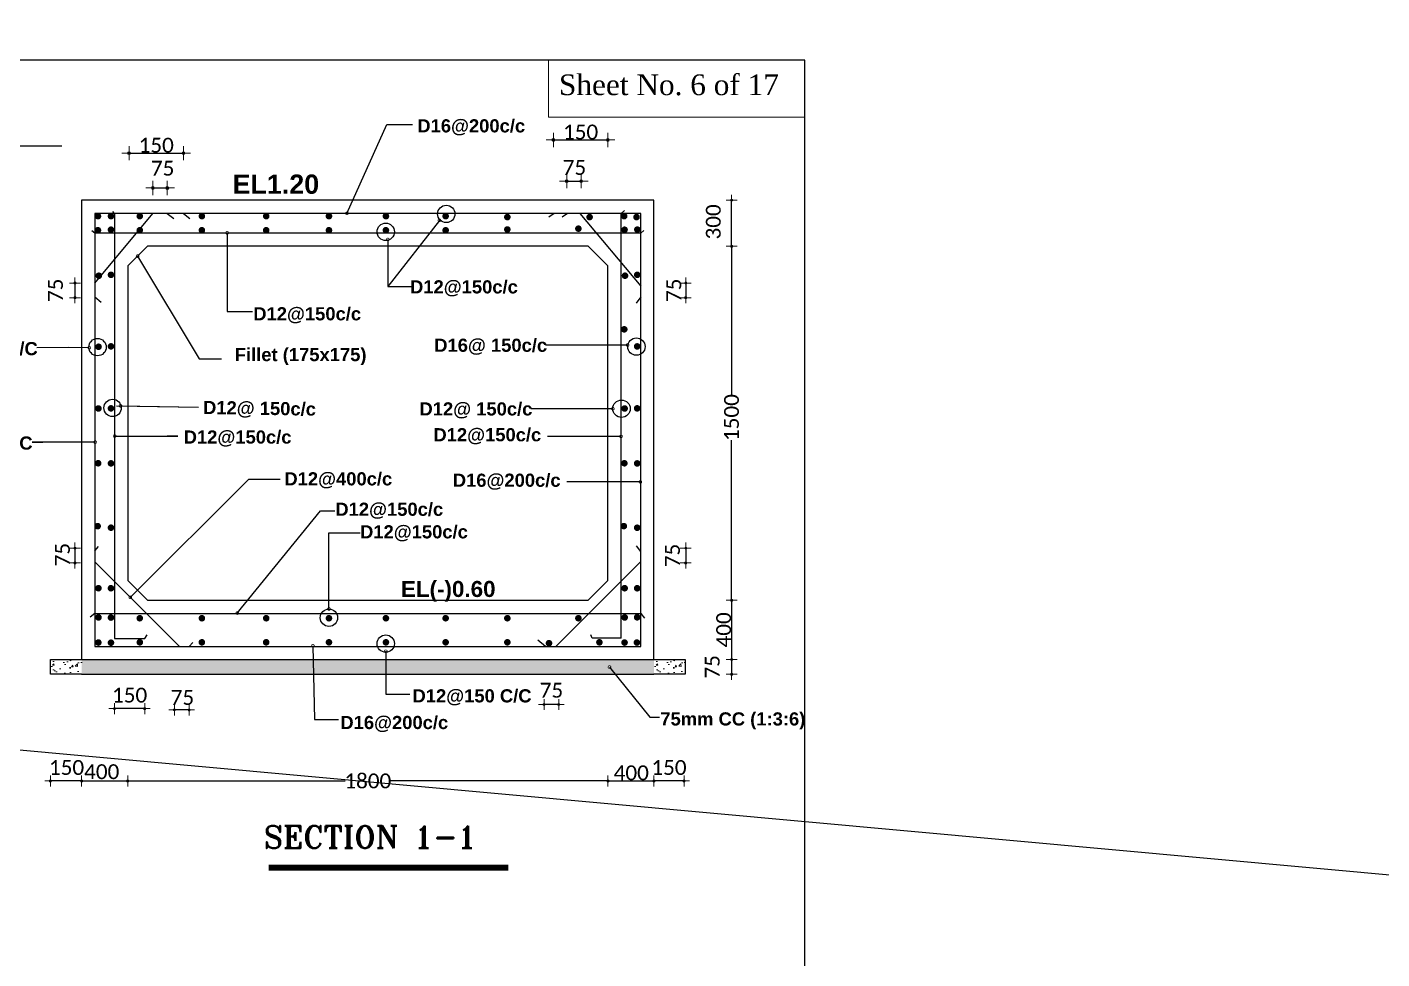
# Model space of a CAD drawing. Extents: x -298162 to 1078160, y -513173 to -216568.
# Drawn here: x 192580 to 222702, y -266026 to -245306 of the extents above; entities that cross this region are included whole.
import ezdxf

# ---------------------------------------------------------------- set-up
doc = ezdxf.new("R2010")
doc.units = 0
doc.header["$MEASUREMENT"] = 0
doc.linetypes.add('ACAD_ISO02W100', pattern=[15, 12, -3])
doc.layers.get('0').update_dxf_attribs({"linetype": 'CONTINUOUS'})
doc.layers.get('DEFPOINTS').update_dxf_attribs({"linetype": 'CONTINUOUS'})
doc.layers.add('Dim', color=7, linetype='CONTINUOUS', lineweight=9)
doc.layers.add('doted', color=172, linetype='ACAD_ISO02W100', lineweight=30)
doc.layers.add('LINE', color=7, linetype='CONTINUOUS')
doc.styles.add('BIG', font='ROMANT.SHX')
doc.styles.add('cb', font='calibri.ttf')
doc.styles.add('Dim-1-8 M (Working)', font='arial.ttf', dxfattribs={"height": 200})
doc.styles.add('RB', font='sanssb__.ttf')
doc.styles.get("Standard").update_dxf_attribs({"font": 'times.ttf', "height": 250})
doc.dimstyles.new('Dim-1-100', dxfattribs={"dimtxt": 200, "dimasz": 325, "dimexe": 125, "dimexo": 125, "dimgap": 100, "dimtad": 1, "dimdec": 0, "dimzin": 3, "dimdsep": 46, "dimtxsty": 'Dim-1-8 M (Working)', "dimblk1": 'DOTSMALL', "dimblk2": 'DOTSMALL', "dimsah": 1, "dimcen": 10, "dimdle": 125.25, "dimclrd": 5, "dimclre": 5, "dimclrt": 5, "dimadec": 0, "dimazin": 0, "dimtfac": 1, "dimtdec": 0, "dimtix": 1, "dimtofl": 0, "dimtmove": 1, "dimatfit": 3, "dimldrblk": 'DOTSMALL', "dimfxl": 1, "dimfrac": 2, "dimtolj": 1, "dimtzin": 0, "dimarcsym": 0})
doc.dimstyles.new('FAHIM', dxfattribs={"dimscale": 0.6, "dimtxt": 150, "dimasz": 0.25, "dimexe": 0.18, "dimexo": 0.0625, "dimgap": 5, "dimtad": 1, "dimdec": 0, "dimrnd": 1, "dimzin": 12, "dimdsep": 46, "dimtxsty": 'cb', "dimblk1": 'FAHIM', "dimblk2": 'FAHIM', "dimsah": 1, "dimcen": -0.09, "dimse1": 1, "dimse2": 1, "dimclrd": 7, "dimclrt": 7, "dimadec": 0, "dimazin": 0, "dimtfac": 0.01, "dimtdec": 0, "dimtmove": 2, "dimatfit": 3, "dimldrblk": 'FAHIM', "dimfxl": 1, "dimtolj": 1, "dimtzin": 12, "dimarcsym": 0})

# ---------------------------------------------------------------- blocks, each defined once
blk = doc.blocks.new('FAHIM')
at = {"layer": 'Dim', "color": 7}
for p, q in [((-738, 0), (762, 0)), ((0, -750), (0, 750))]:
    blk.add_line(p, q, dxfattribs=at)
at = {"layer": 'Dim', "color": 7, "const_width": 150}
blk.add_lwpolyline([(-75, 0, 1), (75, 0, 1)], format="xyb", close=True, dxfattribs=at)
at = {"layer": 'Dim', "color": 7}
for points in [[(-148, -2, 1), (152, -2, 1)], [(-147, -1, 1), (153, -1, 1)]]:
    blk.add_lwpolyline(points, format="xyb", close=True, dxfattribs=at)
blk = doc.blocks.new('*D226')
at = {"layer": 'DEFPOINTS', "color": 0, "linetype": 'ByBlock', "lineweight": -2}
for p in [(194817, -257532), (205493, -257532), (205493, -262070)]:
    blk.add_point(p, dxfattribs=at)
at = {"layer": 'LINE', "color": 7, "linetype": 'ByBlock', "lineweight": -2}
for p, q in [((194817, -262070), (199653, -262070)), ((205493, -262070), (200657, -262070))]:
    blk.add_line(p, q, dxfattribs=at)
at = {"layer": 'LINE', "color": 7, "linetype": 'ByBlock', "lineweight": -2, "xscale": 0.162, "yscale": 0.162, "zscale": 0.162, "rotation": 180}
blk.add_blockref('FAHIM', (194817, -262070), dxfattribs=at)
at = {"layer": 'LINE', "color": 7, "linetype": 'ByBlock', "lineweight": -2, "xscale": 0.162, "yscale": 0.162, "zscale": 0.162}
blk.add_blockref('FAHIM', (205493, -262070), dxfattribs=at)
at = {"layer": 'LINE', "color": 7, "linetype": 'ByBlock', "lineweight": -2, "insert": (200155, -262070), "char_height": 156, "attachment_point": 5, "style": 'cb'}
blk.add_mtext('\\A1;{\\H2.115x;1800}', dxfattribs=at)
blk = doc.blocks.new('*D227')
at = {"layer": 'DEFPOINTS', "color": 0, "linetype": 'ByBlock', "lineweight": -2}
for p in [(194817, -257532), (193793, -259287), (194817, -262070)]:
    blk.add_point(p, dxfattribs=at)
at = {"layer": 'LINE', "color": 7, "linetype": 'ByBlock', "lineweight": -2}
blk.add_line((193793, -262070), (194817, -262070), dxfattribs=at)
at = {"layer": 'LINE', "color": 7, "linetype": 'ByBlock', "lineweight": -2, "xscale": 0.162, "yscale": 0.162, "zscale": 0.162, "rotation": 180}
blk.add_blockref('FAHIM', (193793, -262070), dxfattribs=at)
at = {"layer": 'LINE', "color": 7, "linetype": 'ByBlock', "lineweight": -2, "xscale": 0.162, "yscale": 0.162, "zscale": 0.162}
blk.add_blockref('FAHIM', (194817, -262070), dxfattribs=at)
at = {"layer": 'LINE', "color": 7, "linetype": 'ByBlock', "lineweight": -2, "insert": (194239, -261865), "char_height": 156, "attachment_point": 5, "style": 'cb'}
blk.add_mtext('\\A1;{\\H2.115x;400}', dxfattribs=at)
blk = doc.blocks.new('*D228')
at = {"layer": 'DEFPOINTS', "color": 0, "linetype": 'ByBlock', "lineweight": -2}
for p in [(205493, -257532), (206517, -257532), (206517, -262070)]:
    blk.add_point(p, dxfattribs=at)
at = {"layer": 'LINE', "color": 7, "linetype": 'ByBlock', "lineweight": -2}
blk.add_line((205493, -262070), (206517, -262070), dxfattribs=at)
at = {"layer": 'LINE', "color": 7, "linetype": 'ByBlock', "lineweight": -2, "xscale": 0.162, "yscale": 0.162, "zscale": 0.162, "rotation": 180}
blk.add_blockref('FAHIM', (205493, -262070), dxfattribs=at)
at = {"layer": 'LINE', "color": 7, "linetype": 'ByBlock', "lineweight": -2, "xscale": 0.162, "yscale": 0.162, "zscale": 0.162}
blk.add_blockref('FAHIM', (206517, -262070), dxfattribs=at)
at = {"layer": 'LINE', "color": 7, "linetype": 'ByBlock', "lineweight": -2, "insert": (206013, -261890), "char_height": 156, "attachment_point": 5, "style": 'cb'}
blk.add_mtext('\\A1;{\\H2.115x;400}', dxfattribs=at)
blk = doc.blocks.new('*D229')
at = {"layer": 'DEFPOINTS', "color": 0, "linetype": 'ByBlock', "lineweight": -2}
for p in [(204391, -258052), (205854, -259368), (208243, -259368)]:
    blk.add_point(p, dxfattribs=at)
at = {"layer": 'LINE', "color": 7, "linetype": 'ByBlock', "lineweight": -2}
blk.add_line((208243, -258052), (208243, -259368), dxfattribs=at)
at = {"layer": 'LINE', "color": 7, "linetype": 'ByBlock', "lineweight": -2, "xscale": 0.162, "yscale": 0.162, "zscale": 0.162}
for p, rotation in [((208243, -258052), 90), ((208243, -259368), 270)]:
    blk.add_blockref('FAHIM', p, dxfattribs=dict(at, rotation=rotation))
at = {"layer": 'LINE', "color": 7, "linetype": 'ByBlock', "lineweight": -2, "insert": (208068, -258710), "char_height": 156, "attachment_point": 5, "rotation": 90, "style": 'cb'}
blk.add_mtext('\\A1;{\\H2.115x;400}', dxfattribs=at)
blk = doc.blocks.new('*D230')
at = {"layer": 'DEFPOINTS', "color": 0, "linetype": 'ByBlock', "lineweight": -2}
for p in [(206497, -250179), (206059, -258052), (208243, -258052)]:
    blk.add_point(p, dxfattribs=at)
at = {"layer": 'LINE', "color": 7, "linetype": 'ByBlock', "lineweight": -2}
for p, q in [((208243, -250180), (208243, -253487)), ((208243, -258052), (208243, -254491))]:
    blk.add_line(p, q, dxfattribs=at)
at = {"layer": 'LINE', "color": 7, "linetype": 'ByBlock', "lineweight": -2, "xscale": 0.162, "yscale": 0.162, "zscale": 0.162}
for p, rotation in [((208243, -250179), 90), ((208243, -258052), 270)]:
    blk.add_blockref('FAHIM', p, dxfattribs=dict(at, rotation=rotation))
at = {"layer": 'LINE', "color": 7, "linetype": 'ByBlock', "lineweight": -2, "insert": (208243, -253989), "char_height": 156, "attachment_point": 5, "rotation": 90, "style": 'cb'}
blk.add_mtext('\\A1;{\\H2.115x;1500}', dxfattribs=at)
blk = doc.blocks.new('*D231')
at = {"layer": 'DEFPOINTS', "color": 0, "linetype": 'ByBlock', "lineweight": -2}
for p in [(207521, -249156), (208243, -249156), (206059, -250179)]:
    blk.add_point(p, dxfattribs=at)
at = {"layer": 'LINE', "color": 7, "linetype": 'ByBlock', "lineweight": -2}
blk.add_line((208243, -250179), (208243, -249156), dxfattribs=at)
at = {"layer": 'LINE', "color": 7, "linetype": 'ByBlock', "lineweight": -2, "xscale": 0.162, "yscale": 0.162, "zscale": 0.162}
for p, rotation in [((208243, -249156), 90), ((208243, -250179), 270)]:
    blk.add_blockref('FAHIM', p, dxfattribs=dict(at, rotation=rotation))
at = {"layer": 'LINE', "color": 7, "linetype": 'ByBlock', "lineweight": -2, "insert": (207838, -249638), "char_height": 156, "attachment_point": 5, "rotation": 90, "style": 'cb'}
blk.add_mtext('\\A1;{\\H2.115x;300}', dxfattribs=at)
blk = doc.blocks.new('_DotSmall')
at = {"color": 0, "linetype": 'ByBlock', "const_width": 0.5}
blk.add_lwpolyline([(-0.0625, 0, 1), (0.0625, 0, 1)], format="xyb", close=True, dxfattribs=at)
blk = doc.blocks.new('*D232')
at = {"layer": 'DEFPOINTS', "color": 0, "linetype": 'ByBlock', "lineweight": -2}
for p in [(207219, -259368), (207219, -259696), (208245, -259696)]:
    blk.add_point(p, dxfattribs=at)
at = {"layer": 'LINE', "color": 7, "linetype": 'ByBlock', "lineweight": -2}
blk.add_line((208245, -259369), (208245, -259695), dxfattribs=at)
at = {"layer": 'LINE', "color": 7, "linetype": 'ByBlock', "lineweight": -2, "xscale": 0.162, "yscale": 0.162, "zscale": 0.162}
for p, rotation in [((208245, -259368), 90), ((208245, -259696), 270)]:
    blk.add_blockref('FAHIM', p, dxfattribs=dict(at, rotation=rotation))
at = {"layer": 'LINE', "color": 7, "linetype": 'ByBlock', "lineweight": -2, "insert": (207815, -259532), "char_height": 180, "attachment_point": 5, "rotation": 90, "style": 'cb'}
blk.add_mtext('\\A1;{\\H1.833x;75}', dxfattribs=at)
blk = doc.blocks.new('*D233')
at = {"layer": 'DEFPOINTS', "color": 0, "linetype": 'ByBlock', "lineweight": -2}
for p in [(196056, -248109), (194846, -248662), (196056, -249448)]:
    blk.add_point(p, dxfattribs=at)
at = {"layer": 'LINE', "color": 7, "linetype": 'ByBlock', "lineweight": -2}
blk.add_line((194847, -248109), (196056, -248109), dxfattribs=at)
at = {"layer": 'LINE', "color": 7, "linetype": 'ByBlock', "lineweight": -2, "xscale": 0.21, "yscale": 0.21, "zscale": 0.21, "rotation": 180}
blk.add_blockref('FAHIM', (194846, -248109), dxfattribs=at)
at = {"layer": 'LINE', "color": 7, "linetype": 'ByBlock', "lineweight": -2, "xscale": 0.21, "yscale": 0.21, "zscale": 0.21}
blk.add_blockref('FAHIM', (196056, -248109), dxfattribs=at)
at = {"layer": 'LINE', "color": 7, "linetype": 'ByBlock', "lineweight": -2, "insert": (195451, -247934), "char_height": 180, "attachment_point": 5, "style": 'cb'}
blk.add_mtext('\\A1;{\\H1.833x;150}', dxfattribs=at)
blk = doc.blocks.new('*D234')
at = {"layer": 'DEFPOINTS', "color": 0, "linetype": 'ByBlock', "lineweight": -2}
for p in [(195697, -248884), (195377, -249191), (195697, -249440)]:
    blk.add_point(p, dxfattribs=at)
at = {"layer": 'LINE', "color": 7, "linetype": 'ByBlock', "lineweight": -2}
blk.add_line((195377, -248884), (195697, -248884), dxfattribs=at)
at = {"layer": 'LINE', "color": 7, "linetype": 'ByBlock', "lineweight": -2, "xscale": 0.21, "yscale": 0.21, "zscale": 0.21, "rotation": 180}
blk.add_blockref('FAHIM', (195377, -248884), dxfattribs=at)
at = {"layer": 'LINE', "color": 7, "linetype": 'ByBlock', "lineweight": -2, "xscale": 0.21, "yscale": 0.21, "zscale": 0.21}
blk.add_blockref('FAHIM', (195697, -248884), dxfattribs=at)
at = {"layer": 'LINE', "color": 7, "linetype": 'ByBlock', "lineweight": -2, "insert": (195593, -248446), "char_height": 180, "attachment_point": 5, "style": 'cb'}
blk.add_mtext('\\A1;{\\H1.833x;75}', dxfattribs=at)
blk = doc.blocks.new('*D235')
at = {"layer": 'DEFPOINTS', "color": 0, "linetype": 'ByBlock', "lineweight": -2}
for p in [(205491, -247816), (204281, -248369), (205491, -249156)]:
    blk.add_point(p, dxfattribs=at)
at = {"layer": 'LINE', "color": 7, "linetype": 'ByBlock', "lineweight": -2}
blk.add_line((204281, -247816), (205490, -247816), dxfattribs=at)
at = {"layer": 'LINE', "color": 7, "linetype": 'ByBlock', "lineweight": -2, "xscale": 0.21, "yscale": 0.21, "zscale": 0.21, "rotation": 180}
blk.add_blockref('FAHIM', (204281, -247816), dxfattribs=at)
at = {"layer": 'LINE', "color": 7, "linetype": 'ByBlock', "lineweight": -2, "xscale": 0.21, "yscale": 0.21, "zscale": 0.21}
blk.add_blockref('FAHIM', (205491, -247816), dxfattribs=at)
at = {"layer": 'LINE', "color": 7, "linetype": 'ByBlock', "lineweight": -2, "insert": (204886, -247641), "char_height": 180, "attachment_point": 5, "style": 'cb'}
blk.add_mtext('\\A1;{\\H1.833x;150}', dxfattribs=at)
blk = doc.blocks.new('*D236')
at = {"layer": 'DEFPOINTS', "color": 0, "linetype": 'ByBlock', "lineweight": -2}
for p in [(204897, -248732), (204577, -249039), (204897, -249288)]:
    blk.add_point(p, dxfattribs=at)
at = {"layer": 'LINE', "color": 7, "linetype": 'ByBlock', "lineweight": -2}
blk.add_line((204578, -248732), (204897, -248732), dxfattribs=at)
at = {"layer": 'LINE', "color": 7, "linetype": 'ByBlock', "lineweight": -2, "xscale": 0.21, "yscale": 0.21, "zscale": 0.21, "rotation": 180}
blk.add_blockref('FAHIM', (204577, -248732), dxfattribs=at)
at = {"layer": 'LINE', "color": 7, "linetype": 'ByBlock', "lineweight": -2, "xscale": 0.21, "yscale": 0.21, "zscale": 0.21}
blk.add_blockref('FAHIM', (204897, -248732), dxfattribs=at)
at = {"layer": 'LINE', "color": 7, "linetype": 'ByBlock', "lineweight": -2, "insert": (204749, -248429), "char_height": 180, "attachment_point": 5, "style": 'cb'}
blk.add_mtext('\\A1;{\\H1.833x;75}', dxfattribs=at)
blk = doc.blocks.new('*D237')
at = {"layer": 'DEFPOINTS', "color": 0, "linetype": 'ByBlock', "lineweight": -2}
for p in [(206199, -256894), (206199, -257221), (207225, -257221)]:
    blk.add_point(p, dxfattribs=at)
at = {"layer": 'LINE', "color": 7, "linetype": 'ByBlock', "lineweight": -2}
blk.add_line((207225, -256894), (207225, -257221), dxfattribs=at)
at = {"layer": 'LINE', "color": 7, "linetype": 'ByBlock', "lineweight": -2, "xscale": 0.162, "yscale": 0.162, "zscale": 0.162}
for p, rotation in [((207225, -256894), 90), ((207225, -257221), 270)]:
    blk.add_blockref('FAHIM', p, dxfattribs=dict(at, rotation=rotation))
at = {"layer": 'LINE', "color": 7, "linetype": 'ByBlock', "lineweight": -2, "insert": (206931, -257056), "char_height": 180, "attachment_point": 5, "rotation": 90, "style": 'cb'}
blk.add_mtext('\\A1;{\\H1.833x;75}', dxfattribs=at)
blk = doc.blocks.new('*D238')
at = {"layer": 'DEFPOINTS', "color": 0, "linetype": 'ByBlock', "lineweight": -2}
for p in [(192617, -256894), (192617, -257221), (193643, -257221)]:
    blk.add_point(p, dxfattribs=at)
at = {"layer": 'LINE', "color": 7, "linetype": 'ByBlock', "lineweight": -2}
blk.add_line((193643, -256894), (193643, -257221), dxfattribs=at)
at = {"layer": 'LINE', "color": 7, "linetype": 'ByBlock', "lineweight": -2, "xscale": 0.162, "yscale": 0.162, "zscale": 0.162}
for p, rotation in [((193643, -256894), 90), ((193643, -257221), 270)]:
    blk.add_blockref('FAHIM', p, dxfattribs=dict(at, rotation=rotation))
at = {"layer": 'LINE', "color": 7, "linetype": 'ByBlock', "lineweight": -2, "insert": (193367, -257037), "char_height": 180, "attachment_point": 5, "rotation": 90, "style": 'cb'}
blk.add_mtext('\\A1;{\\H1.833x;75}', dxfattribs=at)
blk = doc.blocks.new('*D239')
at = {"layer": 'DEFPOINTS', "color": 0, "linetype": 'ByBlock', "lineweight": -2}
for p in [(204073, -259344), (204400, -259344), (204073, -260370)]:
    blk.add_point(p, dxfattribs=at)
at = {"layer": 'LINE', "color": 7, "linetype": 'ByBlock', "lineweight": -2}
blk.add_line((204400, -260370), (204073, -260370), dxfattribs=at)
at = {"layer": 'LINE', "color": 7, "linetype": 'ByBlock', "lineweight": -2, "xscale": 0.162, "yscale": 0.162, "zscale": 0.162, "rotation": 180}
blk.add_blockref('FAHIM', (204073, -260370), dxfattribs=at)
at = {"layer": 'LINE', "color": 7, "linetype": 'ByBlock', "lineweight": -2, "xscale": 0.162, "yscale": 0.162, "zscale": 0.162}
blk.add_blockref('FAHIM', (204400, -260370), dxfattribs=at)
at = {"layer": 'LINE', "color": 7, "linetype": 'ByBlock', "lineweight": -2, "insert": (204238, -260054), "char_height": 180, "attachment_point": 5, "style": 'cb'}
blk.add_mtext('\\A1;{\\H1.833x;75}', dxfattribs=at)
blk = doc.blocks.new('*D240')
at = {"layer": 'DEFPOINTS', "color": 0, "linetype": 'ByBlock', "lineweight": -2}
for p in [(195855, -259463), (196182, -259463), (195855, -260489)]:
    blk.add_point(p, dxfattribs=at)
at = {"layer": 'LINE', "color": 7, "linetype": 'ByBlock', "lineweight": -2}
blk.add_line((196182, -260489), (195855, -260489), dxfattribs=at)
at = {"layer": 'LINE', "color": 7, "linetype": 'ByBlock', "lineweight": -2, "xscale": 0.162, "yscale": 0.162, "zscale": 0.162, "rotation": 180}
blk.add_blockref('FAHIM', (195855, -260489), dxfattribs=at)
at = {"layer": 'LINE', "color": 7, "linetype": 'ByBlock', "lineweight": -2, "xscale": 0.162, "yscale": 0.162, "zscale": 0.162}
blk.add_blockref('FAHIM', (196182, -260489), dxfattribs=at)
at = {"layer": 'LINE', "color": 7, "linetype": 'ByBlock', "lineweight": -2, "insert": (196033, -260214), "char_height": 180, "attachment_point": 5, "style": 'cb'}
blk.add_mtext('\\A1;{\\H1.833x;75}', dxfattribs=at)
blk = doc.blocks.new('*D241')
at = {"layer": 'DEFPOINTS', "color": 0, "linetype": 'ByBlock', "lineweight": -2}
for p in [(206199, -250997), (206199, -251324), (207225, -251324)]:
    blk.add_point(p, dxfattribs=at)
at = {"layer": 'LINE', "color": 7, "linetype": 'ByBlock', "lineweight": -2}
blk.add_line((207225, -250997), (207225, -251324), dxfattribs=at)
at = {"layer": 'LINE', "color": 7, "linetype": 'ByBlock', "lineweight": -2, "xscale": 0.162, "yscale": 0.162, "zscale": 0.162}
for p, rotation in [((207225, -250997), 90), ((207225, -251324), 270)]:
    blk.add_blockref('FAHIM', p, dxfattribs=dict(at, rotation=rotation))
at = {"layer": 'LINE', "color": 7, "linetype": 'ByBlock', "lineweight": -2, "insert": (206960, -251159), "char_height": 180, "attachment_point": 5, "rotation": 90, "style": 'cb'}
blk.add_mtext('\\A1;{\\H1.833x;75}', dxfattribs=at)
blk = doc.blocks.new('*D242')
at = {"layer": 'DEFPOINTS', "color": 0, "linetype": 'ByBlock', "lineweight": -2}
for p in [(192617, -250997), (192617, -251324), (193643, -251324)]:
    blk.add_point(p, dxfattribs=at)
at = {"layer": 'LINE', "color": 7, "linetype": 'ByBlock', "lineweight": -2}
blk.add_line((193643, -250997), (193643, -251324), dxfattribs=at)
at = {"layer": 'LINE', "color": 7, "linetype": 'ByBlock', "lineweight": -2, "xscale": 0.162, "yscale": 0.162, "zscale": 0.162}
for p, rotation in [((193643, -250997), 90), ((193643, -251324), 270)]:
    blk.add_blockref('FAHIM', p, dxfattribs=dict(at, rotation=rotation))
at = {"layer": 'LINE', "color": 7, "linetype": 'ByBlock', "lineweight": -2, "insert": (193213, -251160), "char_height": 180, "attachment_point": 5, "rotation": 90, "style": 'cb'}
blk.add_mtext('\\A1;{\\H1.833x;75}', dxfattribs=at)
blk = doc.blocks.new('*D538')
at = {"layer": 'DEFPOINTS', "color": 0, "linetype": 'ByBlock', "lineweight": -2}
for p in [(194524, -258903), (195194, -258903), (194524, -260461)]:
    blk.add_point(p, dxfattribs=at)
at = {"layer": 'LINE', "color": 7, "linetype": 'ByBlock', "lineweight": -2}
blk.add_line((195194, -260461), (194524, -260461), dxfattribs=at)
at = {"layer": 'LINE', "color": 7, "linetype": 'ByBlock', "lineweight": -2, "xscale": 0.162, "yscale": 0.162, "zscale": 0.162, "rotation": 180}
blk.add_blockref('FAHIM', (194524, -260461), dxfattribs=at)
at = {"layer": 'LINE', "color": 7, "linetype": 'ByBlock', "lineweight": -2, "xscale": 0.162, "yscale": 0.162, "zscale": 0.162}
blk.add_blockref('FAHIM', (195194, -260461), dxfattribs=at)
at = {"layer": 'LINE', "color": 7, "linetype": 'ByBlock', "lineweight": -2, "insert": (194859, -260163), "char_height": 180, "attachment_point": 5, "style": 'cb'}
blk.add_mtext('\\A1;{\\H1.833x;150}', dxfattribs=at)
blk = doc.blocks.new('*D547')
at = {"layer": 'DEFPOINTS', "color": 0, "linetype": 'ByBlock', "lineweight": -2}
for p in [(193098, -260520), (193793, -260512), (193098, -262070)]:
    blk.add_point(p, dxfattribs=at)
at = {"layer": 'LINE', "color": 7, "linetype": 'ByBlock', "lineweight": -2}
blk.add_line((193793, -262070), (193098, -262070), dxfattribs=at)
at = {"layer": 'LINE', "color": 7, "linetype": 'ByBlock', "lineweight": -2, "xscale": 0.162, "yscale": 0.162, "zscale": 0.162, "rotation": 180}
blk.add_blockref('FAHIM', (193098, -262070), dxfattribs=at)
at = {"layer": 'LINE', "color": 7, "linetype": 'ByBlock', "lineweight": -2, "xscale": 0.162, "yscale": 0.162, "zscale": 0.162}
blk.add_blockref('FAHIM', (193793, -262070), dxfattribs=at)
at = {"layer": 'LINE', "color": 7, "linetype": 'ByBlock', "lineweight": -2, "insert": (193457, -261772), "char_height": 180, "attachment_point": 5, "style": 'cb'}
blk.add_mtext('\\A1;{\\H1.833x;150}', dxfattribs=at)
blk = doc.blocks.new('*D548')
at = {"layer": 'DEFPOINTS', "color": 0, "linetype": 'ByBlock', "lineweight": -2}
for p in [(206516, -260512), (207187, -260512), (206516, -262070)]:
    blk.add_point(p, dxfattribs=at)
at = {"layer": 'LINE', "color": 7, "linetype": 'ByBlock', "lineweight": -2}
blk.add_line((207186, -262070), (206517, -262070), dxfattribs=at)
at = {"layer": 'LINE', "color": 7, "linetype": 'ByBlock', "lineweight": -2, "xscale": 0.162, "yscale": 0.162, "zscale": 0.162, "rotation": 180}
blk.add_blockref('FAHIM', (206516, -262070), dxfattribs=at)
at = {"layer": 'LINE', "color": 7, "linetype": 'ByBlock', "lineweight": -2, "xscale": 0.162, "yscale": 0.162, "zscale": 0.162}
blk.add_blockref('FAHIM', (207187, -262070), dxfattribs=at)
at = {"layer": 'LINE', "color": 7, "linetype": 'ByBlock', "lineweight": -2, "insert": (206851, -261772), "char_height": 180, "attachment_point": 5, "style": 'cb'}
blk.add_mtext('\\A1;{\\H1.833x;150}', dxfattribs=at)

msp = doc.modelspace()

# ---------------------------------------------------------------- hatches: boundary and pattern name
at = {"layer": 'LINE', "lineweight": 5}
h = msp.add_hatch(dxfattribs=at)
h.set_pattern_fill('AR-CONC', color=0, scale=58.5, style=0)
h.set_pattern_definition([(50, (-13418.53, -260905.14), (419.5972, -36.71), [43.875, -482.625]), (355, (-13418.53, -260905.14), (-81.1695, 440.0324), [35.1, -386.1]), (100.4514, (-13383.56, -260908.2), (338.428, 403.3221), [37.288, -410.1681]), (46.1842, (-13418.53, -260788.14), (624.336, -96.8286), [65.8125, -723.9375]), (96.6356, (-13366.5, -260796.2), (546.7777, 569.859), [55.932, -615.2521]), (351.1842, (-13418.5, -260788.14), (546.7772, 569.8594), [52.65, -579.15]), (21, (-13360.03, -260817.4), (349.1906, -235.53205), [43.875, -482.625]), (326, (-13360.03, -260817.4), (142.3395, 424.2128), [35.1, -386.1]), (71.4514, (-13330.93, -260837), (491.5302, 188.68034), [37.288, -410.1681]), (37.5, (-13418.53, -260905.14), (7.11352, 194.7429), [0, -381.42, 0, -391.95, 0, -387.5625]), (7.5, (-13418.53, -260905.14), (153.89568, 230.73085), [0, -223.47, 0, -372.645, 0, -147.7125]), (327.5, (-13548.98, -260905.14), (312.28613, -13.1946), [0, -146.25, 0, -456.3, 0, -605.475]), (317.5, (-13607.48, -260905.14), (341.1639, 58.5614), [0, -190.125, 0, -303.03, 0, -429.975])])
edge = h.paths.add_edge_path()
edge.add_line((193792.96, -259695.586), (193098.183, -259695.586))
edge.add_line((193098.183, -259695.586), (193098.183, -259368.369))
edge.add_line((193098.183, -259368.369), (193792.96, -259368.369))
h = msp.add_hatch(dxfattribs=at)
h.set_pattern_fill('AR-CONC', color=0, scale=58.5, style=0)
h.set_pattern_definition([(50, (-219515.27, 996532.05), (419.59721, -36.71), [43.875, -482.625]), (355, (-219515.27, 996532.05), (-81.16953, 440.0324), [35.1, -386.1]), (100.4514, (-219480.3, 996529), (338.42799, 403.32213), [37.28801, -410.16814]), (46.1842, (-219515.27, 996649.05), (624.33601, -96.82862), [65.8125, -723.9375]), (96.6356, (-219463.24, 996641), (546.77768, 569.85895), [55.93202, -615.2521]), (351.1842, (-219515.3, 996649.05), (546.77724, 569.85938), [52.65, -579.15]), (21, (-219456.77, 996619.8), (349.190625, -235.53205), [43.875, -482.625]), (326, (-219456.77, 996619.8), (142.33947, 424.21278), [35.1, -386.1]), (71.4514, (-219427.67, 996600.17), (491.53024, 188.68034), [37.28801, -410.16814]), (37.5, (-219515.27, 996532.05), (7.113515, 194.742904), [0, -381.42, 0, -391.95, 0, -387.5625]), (7.5, (-219515.27, 996532.05), (153.89568, 230.73085), [0, -223.47, 0, -372.645, 0, -147.7125]), (327.5, (-219645.73, 996532.05), (312.286125, -13.1946), [0, -146.25, 0, -456.3, 0, -605.475]), (317.5, (-219704.23, 996532.05), (341.16391, 58.561415), [0, -190.125, 0, -303.03, 0, -429.975])])
h.paths.add_polyline_path([(193792.96, -259368.369), (193792.96, -259695.586), (206516.71, -259695.586), (206516.71, -259368.369)])
h = msp.add_hatch(dxfattribs=at)
h.set_pattern_fill('AR-CONC', color=0, scale=58.5, style=0)
h.set_pattern_definition([(50, (3e-11, -260905.14), (419.5972, -36.71), [43.875, -482.625]), (355, (3e-11, -260905.14), (-81.1695, 440.0324), [35.1, -386.1]), (100.4514, (34.97, -260908.2), (338.428, 403.3221), [37.288, -410.1681]), (46.1842, (3e-11, -260788.14), (624.336, -96.8286), [65.8125, -723.9375]), (96.6356, (52, -260796.2), (546.7777, 569.859), [55.932, -615.2521]), (351.1842, (3e-11, -260788.14), (546.7772, 569.8594), [52.65, -579.15]), (21, (58.5, -260817.4), (349.1906, -235.53205), [43.875, -482.625]), (326, (58.5, -260817.4), (142.3395, 424.2128), [35.1, -386.1]), (71.4514, (87.6, -260837), (491.5302, 188.68034), [37.288, -410.1681]), (37.5, (3e-11, -260905.14), (7.11352, 194.7429), [0, -381.42, 0, -391.95, 0, -387.5625]), (7.5, (3e-11, -260905.14), (153.89568, 230.73085), [0, -223.47, 0, -372.645, 0, -147.7125]), (327.5, (-130.45, -260905.14), (312.28613, -13.1946), [0, -146.25, 0, -456.3, 0, -605.475]), (317.5, (-188.95, -260905.14), (341.1639, 58.5614), [0, -190.125, 0, -303.03, 0, -429.975])])
edge = h.paths.add_edge_path()
edge.add_line((206516.71, -259368.369), (207211.488, -259368.369))
edge.add_line((207211.488, -259368.369), (207211.488, -259695.586))
edge.add_line((207211.488, -259695.586), (206516.71, -259695.586))

# ---------------------------------------------------------------- linework, layer by layer
at = {"layer": 'doted', "color": 0, "linetype": 'ByBlock', "lineweight": 13}
msp.add_lwpolyline([(209873.195, -246041.401), (204173.91, -246041.401), (204173.91, -247312.049), (209873.195, -247312.049)], close=True, dxfattribs=at)
at = {"layer": 'LINE', "color": 1, "linetype": 'ByBlock', "lineweight": -2}
msp.add_line((-298162.249, -216567.594), (1078159.826, -342283.3), dxfattribs=at)
at = {"layer": 'LINE', "color": 0}
for p, q in [((189631.548, -247943.827), (193351.195, -247943.827)), ((195696.85, -249448.161), (195838.657, -249564.608)), ((196056.261, -249448.161), (196198.068, -249564.608)), ((204295.048, -249448.161), (204177.632, -249533.567)), ((204592.269, -249448.161), (204474.853, -249533.567)), ((194085.46, -251306.617), (194227.267, -251423.064)), ((206224.21, -251307.916), (206120.394, -251441.935)), ((194085.46, -256951.962), (194165.669, -256853.003)), ((206224.21, -256969.972), (206129.581, -256842.063)), ((196182.286, -259075.869), (196267.005, -258992.974)), ((201897.252, -258951.504), (201885.83, -258949.674)), ((204104.418, -259075.869), (203936.322, -258936.594))]:
    msp.add_line(p, q, dxfattribs=at)
at = {"layer": 'LINE', "color": 0, "linetype": 'ByBlock', "lineweight": -2}
for p, q in [((206516.71, -249155.661), (193792.96, -249155.661)), ((193792.96, -249155.661), (193792.96, -259368.369)), ((206516.71, -249155.661), (193792.96, -249155.661)), ((194524.21, -249448.161), (194484.447, -249409.119)), ((205785.46, -249448.161), (205864.319, -249386.383)), ((206516.71, -259368.369), (206516.71, -249155.661)), ((206224.21, -249448.161), (194085.46, -249448.161)), ((194085.46, -249448.161), (194085.46, -259075.869)), ((194085.46, -251002.228), (195377.215, -249448.161)), ((194524.21, -249448.161), (194524.21, -258902.706)), ((204866.488, -249448.161), (206224.21, -251070.184)), ((205785.46, -258894.362), (205785.46, -249448.161)), ((206224.21, -259075.869), (206224.21, -249448.161)), ((194085.46, -249886.911), (194022.354, -249839.966)), ((206224.21, -249886.911), (194085.46, -249886.911)), ((206224.21, -249886.911), (206291.019, -249828.561)), ((194816.71, -250618.161), (195255.46, -250179.411)), ((205054.21, -250179.411), (195255.46, -250179.411)), ((205054.21, -250179.411), (205492.96, -250618.161)), ((194816.71, -250618.161), (194816.71, -257613.369)), ((205492.96, -257613.369), (205492.96, -250618.161)), ((194085.46, -257195.478), (195965.852, -259075.869)), ((204334.636, -259075.869), (206224.21, -257186.295)), ((194816.71, -257613.369), (195255.46, -258052.119)), ((205054.21, -258052.119), (205492.96, -257613.369)), ((195255.46, -258052.119), (205054.21, -258052.119)), ((194085.46, -258344.619), (193979.143, -258425.684)), ((194085.46, -258344.619), (206224.21, -258344.619)), ((206224.21, -258344.619), (206309.697, -258448.927)), ((194524.21, -258902.706), (195194.352, -258902.706)), ((195194.352, -258902.706), (195251.635, -258819.767)), ((205145.757, -258894.362), (205111.62, -258816.787)), ((205785.46, -258894.362), (205145.757, -258894.362)), ((194085.46, -259075.869), (206224.21, -259075.869)), ((193792.96, -259368.369), (206516.71, -259368.369)), ((193792.96, -259695.586), (206516.71, -259695.586))]:
    msp.add_line(p, q, dxfattribs=at)
at = {"layer": 'LINE', "color": 0}
msp.add_lwpolyline([(149367.995, -288827.221), (209873.195, -288827.221), (209873.195, -246041.401), (149367.995, -246041.401)], close=True, dxfattribs=at)
at = {"layer": 'LINE', "color": 0, "linetype": 'ByBlock', "lineweight": -2, "const_width": 73.125}
for points in [[(194118.493, -249510.628, 1), (194191.618, -249510.628, 1)], [(194408.068, -249510.628, 1), (194481.193, -249510.628, 1)], [(195048.643, -249510.628, 1), (195121.768, -249510.628, 1)], [(196429.243, -249510.628, 1), (196502.368, -249510.628, 1)], [(197859.568, -249510.628, 1), (197932.693, -249510.628, 1)], [(199254.793, -249510.628, 1), (199327.918, -249510.628, 1)], [(200521.318, -249510.628, 1), (200594.443, -249510.628, 1)], [(201849.268, -249510.628, 1), (201922.393, -249510.628, 1)], [(203221.093, -249531.103, 1), (203294.218, -249531.103, 1)], [(204800.593, -249788.503, 1), (204873.718, -249788.503, 1)], [(205050.101, -249531.103, 1), (205123.226, -249531.103, 1)], [(205818.493, -249510.628, 1), (205891.618, -249510.628, 1)], [(206093.443, -249531.103, 1), (206166.568, -249531.103, 1)], [(194118.493, -249823.603, 1), (194191.618, -249823.603, 1)], [(194407.491, -249811.822, 1), (194480.616, -249811.822, 1)], [(195048.643, -249823.603, 1), (195121.768, -249823.603, 1)], [(196429.243, -249823.603, 1), (196502.368, -249823.603, 1)], [(197859.568, -249823.603, 1), (197932.693, -249823.603, 1)], [(199254.793, -249823.603, 1), (199327.918, -249823.603, 1)], [(200521.318, -249823.603, 1), (200594.443, -249823.603, 1)], [(201849.268, -249823.603, 1), (201922.393, -249823.603, 1)], [(203221.093, -249806.053, 1), (203294.218, -249806.053, 1)], [(205827.479, -249812.492, 1), (205900.604, -249812.492, 1)], [(206111.773, -249808.978, 1), (206184.898, -249808.978, 1)], [(194174.252, -250871.779, 1), (194174.252, -250798.654, 1)], [(194408.068, -250815.178, 1), (194481.193, -250815.178, 1)], [(205874.252, -250871.779, 1), (205874.252, -250798.654, 1)], [(206108.068, -250815.178, 1), (206181.193, -250815.178, 1)], [(205857.098, -252063.54, 1), (205857.098, -251990.415, 1)], [(194168.402, -252451.279, 1), (194168.402, -252378.154, 1)], [(194408.068, -252406.378, 1), (194481.193, -252406.378, 1)], [(206108.068, -252406.378, 1), (206181.193, -252406.378, 1)], [(194165.477, -253823.104, 1), (194165.477, -253749.979, 1)], [(194408.068, -253784.053, 1), (194481.193, -253784.053, 1)], [(205865.477, -253823.104, 1), (205865.477, -253749.979, 1)], [(206108.068, -253784.053, 1), (206181.193, -253784.053, 1)], [(194159.627, -255041.437, 1), (194159.627, -254968.312, 1)], [(194408.068, -255008.237, 1), (194481.193, -255008.237, 1)], [(205859.627, -255041.437, 1), (205859.627, -254968.312, 1)], [(206108.068, -255008.237, 1), (206181.193, -255008.237, 1)], [(194147.927, -256439.587, 1), (194147.927, -256366.462, 1)], [(205847.927, -256439.587, 1), (205847.927, -256366.462, 1)], [(194408.068, -256438.562, 1), (194481.193, -256438.562, 1)], [(206108.068, -256438.562, 1), (206181.193, -256438.562, 1)], [(194165.477, -257820.187, 1), (194165.477, -257747.062, 1)], [(194408.068, -257784.062, 1), (194481.193, -257784.062, 1)], [(205865.477, -257820.187, 1), (205865.477, -257747.062, 1)], [(206108.068, -257784.062, 1), (206181.193, -257784.062, 1)], [(194130.193, -258433.412, 1), (194203.318, -258433.412, 1)], [(194408.068, -258436.337, 1), (194481.193, -258436.337, 1)], [(195048.643, -258450.962, 1), (195121.768, -258450.962, 1)], [(196429.243, -258450.962, 1), (196502.368, -258450.962, 1)], [(197859.568, -258450.962, 1), (197932.693, -258450.962, 1)], [(199254.793, -258450.962, 1), (199327.918, -258450.962, 1)], [(200521.318, -258450.962, 1), (200594.443, -258450.962, 1)], [(201849.268, -258450.962, 1), (201922.393, -258450.962, 1)], [(203221.093, -258450.962, 1), (203294.218, -258450.962, 1)], [(204800.593, -258450.962, 1), (204873.718, -258450.962, 1)], [(205830.193, -258433.412, 1), (205903.318, -258433.412, 1)], [(206107.948, -258430.487, 1), (206181.073, -258430.487, 1)], [(194127.268, -258992.087, 1), (194200.393, -258992.087, 1)], [(194408.068, -258995.012, 1), (194481.193, -258995.012, 1)], [(195048.643, -258986.237, 1), (195121.768, -258986.237, 1)], [(196429.243, -258986.237, 1), (196502.368, -258986.237, 1)], [(197859.568, -258986.237, 1), (197932.693, -258986.237, 1)], [(199254.793, -258986.237, 1), (199327.918, -258986.237, 1)], [(200521.318, -258986.237, 1), (200594.443, -258986.237, 1)], [(201849.268, -258986.237, 1), (201922.393, -258986.237, 1)], [(203221.093, -258986.237, 1), (203294.218, -258986.237, 1)], [(204146.854, -259006.756, 1), (204219.979, -259006.756, 1)], [(205268.139, -258986.237, 1), (205341.264, -258986.237, 1)], [(205827.268, -258992.087, 1), (205900.393, -258992.087, 1)], [(206102.218, -258992.087, 1), (206175.343, -258992.087, 1)]]:
    msp.add_lwpolyline(points, format="xyb", close=True, dxfattribs=at)
at = {"layer": 'LINE', "color": 0, "linetype": 'ByBlock', "lineweight": -2}
for points in [[(205930.937, -252376.425), (204106.537, -252376.425)], [(194565.583, -253729.14), (196389.771, -253756.909)], [(205602.784, -253792.004), (203778.385, -253792.004)], [(199291.355, -258246.132), (199291.355, -256552.455), (199987.585, -256552.455)], [(193792.96, -259695.586), (193098.183, -259695.586), (193098.183, -259368.369), (193792.96, -259368.369)], [(206516.71, -259368.369), (207211.488, -259368.369), (207211.488, -259695.586), (206516.71, -259695.586)]]:
    msp.add_lwpolyline(points, dxfattribs=at)
at = {"layer": 'LINE', "color": 0, "const_width": 139.15}
msp.add_lwpolyline([(197952.857, -263997.502), (203281.485, -263997.502)], dxfattribs=at)
at = {"layer": 'LINE', "color": 0, "linetype": 'ByBlock', "lineweight": -2}
for centre in [(201899.492, -249460.312), (200554.955, -249858.703), (194145.353, -252423.153), (206127.347, -252411.875), (194481.361, -253773.795), (205795.914, -253792.004), (199291.355, -258439.262), (200554.955, -259015.487)]:
    msp.add_circle(centre, 193.129, dxfattribs=at)

# ---------------------------------------------------------------- texts
at = {"layer": 'doted', "color": 0, "linetype": 'ByBlock', "lineweight": 13, "insert": (204405.471, -246358.424), "char_height": 460.83533, "width": 18322.85758, "attachment_point": 1}
msp.add_mtext('{\\fTimes New Roman|b0|i0|c204|p18;Sheet No. }6{\\fTimes New Roman|b0|i0|c204|p18; of 1}7', dxfattribs=at)
at = {"layer": 'LINE', "color": 0, "linetype": 'ByBlock', "lineweight": -2, "style": 'RB'}
for s, height, p in [('D16@200c/c', 292.5, (201255.994, -247648.008)), ('EL1.20', 427.7812, (197147.156, -249012.734)), ('D12@150c/c', 292.5, (201094.01, -251228.674)), ('D12@150c/c', 292.5, (197608.592, -251827.417)), ('D16@150C/C', 292.5, (190283.422, -252602.358)), ('Fillet (175x175)', 292.5, (197196.76, -252734.653)), ('D16@ 150c/c', 292.5, (201631.834, -252527.022)), ('D12@ 150c/c', 292.5, (201303.681, -253942.6)), ('D12@150c/c', 292.5, (201613.852, -254517.089)), ('D16@200C/C', 292.5, (190168.143, -254702.076)), ('D12@150c/c', 292.5, (196061.274, -254567.971)), ('D12@400c/c', 292.5, (198300.233, -255497.535)), ('D16@200c/c', 292.5, (202044.39, -255528.191)), ('D12@150c/c', 292.5, (199433.574, -256173.609)), ('D12@150c/c', 292.5, (199982.834, -256675.45)), ('EL(-)0.60', 356.4844, (200892.08, -257978.367)), ('D12@150 C/C', 292.5, (201149.082, -260322.78)), ('75mm CC (1:3:6)', 292.5, (206658.692, -260835.871)), ('D16@200c/c', 292.5, (199545.066, -260915.547))]:
    msp.add_text(s, height=height, dxfattribs=at).set_placement(p)
msp.add_text('D12@ 150c/c', height=292.5, rotation=359.127875, dxfattribs=at).set_placement((196489.67, -253909.044))
at = {"layer": 'LINE', "color": 0, "style": 'BIG'}
msp.add_text('SECTION 1-1', height=500, dxfattribs=at).set_placement((197842.115, -263566.507))

# ---------------------------------------------------------------- dimensions: what is measured, and where the dimension line sits
at = {"layer": 'LINE', "color": 0, "linetype": 'ByBlock', "lineweight": -2}
for base, p1, p2, picture, middle in [((205490.616, -247816.381), (204280.721, -248369.301), (205490.616, -249155.661), '*D235', (204885.668, -247641.35)), ((196056.261, -248108.881), (194846.367, -248661.801), (196056.261, -249448.161), '*D233', (195451.314, -247933.85))]:
    dim = msp.add_linear_dim(base=base, p1=p1, p2=p2, text='{\\H1.833x;150}', dimstyle='FAHIM', override={"dimtxt": 300, "dimasz": 0.35, "dimgap": 10}, dxfattribs=at)
    dim.commit()
    dim.dimension.update_dxf_attribs({"geometry": picture, "text_midpoint": middle})
for base, p1, p2, text, override, picture, middle in [((195696.85, -248883.597), (195377.215, -249190.722), (195696.85, -249439.623), '{\\H1.833x;75}', {"dimtxt": 300, "dimasz": 0.35, "dimgap": 10}, '*D234', (195592.568, -248445.836)), ((204896.953, -248731.694), (204577.318, -249038.819), (204896.953, -249287.719), '{\\H1.833x;75}', {"dimtxt": 300, "dimasz": 0.35, "dimgap": 10}, '*D236', (204748.72, -248428.532)), ((194816.71, -262070.439), (193792.96, -259286.563), (194816.71, -257531.563), '{\\H2.115x;400}', {"dimtxt": 260, "dimasz": 0.27, "dimgap": 10}, '*D227', (194238.703, -261864.978)), ((205492.96, -262070.439), (194816.71, -257531.563), (205492.96, -257531.563), '{\\H2.115x;1800}', {"dimtxt": 260, "dimasz": 0.27, "dimgap": 10}, '*D226', (200154.835, -262070.439)), ((206516.71, -262070.439), (205492.96, -257531.563), (206516.71, -257531.563), '{\\H2.115x;400}', {"dimtxt": 260, "dimasz": 0.27, "dimgap": 10}, '*D228', (206013.231, -261890.086)), ((194524.21, -260461.353), (195194.352, -258902.706), (194524.21, -258902.706), '{\\H1.833x;150}', {"dimtxt": 300, "dimasz": 0.27, "dimgap": 10}, '*D538', (194858.879, -260163.048)), ((204073.224, -260370.219), (204400.44, -259344.07), (204073.224, -259344.07), '{\\H1.833x;75}', {"dimtxt": 300, "dimasz": 0.27, "dimgap": 10}, '*D239', (204237.814, -260053.966)), ((195855.07, -260489.422), (196182.286, -259463.272), (195855.07, -259463.272), '{\\H1.833x;75}', {"dimtxt": 300, "dimasz": 0.27, "dimgap": 10}, '*D240', (196032.853, -260214.263)), ((193098.183, -262070.439), (193792.96, -260511.792), (193098.183, -260519.566), '{\\H1.833x;150}', {"dimtxt": 300, "dimasz": 0.27, "dimgap": 10}, '*D547', (193457.488, -261772.134)), ((206516.386, -262070.439), (207186.528, -260511.792), (206516.386, -260511.792), '{\\H1.833x;150}', {"dimtxt": 300, "dimasz": 0.27, "dimgap": 10}, '*D548', (206851.055, -261772.134))]:
    dim = msp.add_linear_dim(base=base, p1=p1, p2=p2, text=text, dimstyle='FAHIM', override=override, dxfattribs=at)
    dim.commit()
    dim.dimension.update_dxf_attribs({"geometry": picture, "text_midpoint": middle, "dimtype": 160})
for base, p1, p2, text, override, picture, middle in [((208243.072, -249155.661), (206058.623, -250179.411), (207521.123, -249155.661), '{\\H2.115x;300}', {"dimtxt": 260, "dimasz": 0.27, "dimgap": 10}, '*D231', (207838.333, -249637.97)), ((208243.072, -258052.119), (206497.373, -250179.411), (206058.623, -258052.119), '{\\H2.115x;1500}', {"dimtxt": 260, "dimasz": 0.27, "dimgap": 10}, '*D230', (208243.072, -253988.832)), ((193642.816, -251324.071), (192616.667, -250996.854), (192616.667, -251324.071), '{\\H1.833x;75}', {"dimtxt": 300, "dimasz": 0.27, "dimgap": 10}, '*D242', (193212.569, -251160.462)), ((207225.212, -251324.071), (206199.062, -250996.854), (206199.062, -251324.071), '{\\H1.833x;75}', {"dimtxt": 300, "dimasz": 0.27, "dimgap": 10}, '*D241', (206959.913, -251158.511)), ((193642.816, -257221.441), (192616.667, -256894.224), (192616.667, -257221.441), '{\\H1.833x;75}', {"dimtxt": 300, "dimasz": 0.27, "dimgap": 10}, '*D238', (193366.54, -257036.796)), ((207225.212, -257221.441), (206199.062, -256894.224), (206199.062, -257221.441), '{\\H1.833x;75}', {"dimtxt": 300, "dimasz": 0.27, "dimgap": 10}, '*D237', (206930.686, -257055.926)), ((208244.913, -259695.586), (207218.764, -259368.369), (207218.764, -259695.586), '{\\H1.833x;75}', {"dimtxt": 300, "dimasz": 0.27, "dimgap": 10}, '*D232', (207814.666, -259531.978))]:
    dim = msp.add_linear_dim(base=base, p1=p1, p2=p2, angle=90, text=text, dimstyle='FAHIM', override=override, dxfattribs=at)
    dim.commit()
    dim.dimension.update_dxf_attribs({"geometry": picture, "text_midpoint": middle, "dimtype": 160})
dim = msp.add_linear_dim(base=(208243.072, -259368.369), p1=(204391.373, -258052.119), p2=(205853.873, -259368.369), angle=90, text='{\\H2.115x;400}', dimstyle='FAHIM', override={"dimtxt": 260, "dimasz": 0.27, "dimgap": 10}, dxfattribs=at)
dim.commit()
dim.dimension.update_dxf_attribs({"geometry": '*D229', "text_midpoint": (208068.041, -258710.244)})

# ---------------------------------------------------------------- leaders
for points, override in [([(199690.586, -249448.161), (200575.609, -247469.094), (201151.041, -247469.094)], {"dimasz": 125, "dimtad": 0, "dimclrd": 0, "dimfxl": 0.18, "dimarcsym": 1}), ([(201748.965, -249604.264), (200600.371, -251072.346), (201135.451, -251070.81)], {"dimasz": 125, "dimtad": 0, "dimclrd": 0, "dimfxl": 0.18, "dimarcsym": 1}), ([(197027.485, -249881.922), (197028.308, -251629.463), (197589.199, -251631.196)], {"dimasz": 125, "dimtad": 0, "dimclrd": 0, "dimfxl": 0.18, "dimarcsym": 1}), ([(200600.875, -250030.187), (200600.371, -251072.346), (201135.451, -251070.81)], {"dimasz": 125, "dimtad": 0, "dimclrd": 0, "dimfxl": 0.18, "dimarcsym": 1}), ([(195036.085, -250398.786), (196404.157, -252686.568), (196901.407, -252686.568)], {"dimasz": 125, "dimtad": 0, "dimclrd": 0, "dimfxl": 0.18, "dimarcsym": 1}), ([(193961.049, -252435.353), (193498.003, -252434.53), (192794.833, -252434.668)], {"dimasz": 125, "dimtad": 0, "dimclrd": 0, "dimfxl": 0.18, "dimarcsym": 1}), ([(205930.937, -252376.425), (204106.537, -252376.425)], {"dimasz": 125, "dimtad": 0, "dimclrd": 0}), ([(194657.376, -253727.721), (196389.771, -253756.909)], {"dimasz": 125, "dimtad": 0, "dimclrd": 0}), ([(205602.784, -253792.004), (203778.385, -253792.004)], {"dimasz": 125, "dimtad": 0, "dimclrd": 0}), ([(194093.9, -254535.071), (192691.509, -254534.248), (192927.685, -254534.387)], {"dimasz": 125, "dimtad": 0, "dimclrd": 0, "dimfxl": 0.18, "dimarcsym": 1}), ([(194527.47, -254400.72), (195929.861, -254399.897), (195693.686, -254400.036)], {"dimasz": 125, "dimtad": 0, "dimclrd": 0, "dimfxl": 0.18, "dimarcsym": 1}), ([(205785.46, -254408.488), (204147.128, -254408.488)], {"dimasz": 125, "dimtad": 0, "dimclrd": 0}), ([(194875.893, -257986.056), (197508.44, -255360.06), (198204.669, -255360.06)], {"dimasz": 125, "dimtad": 0, "dimclrd": 0, "dimfxl": 0.18, "dimarcsym": 1}), ([(206215.998, -255419.59), (204577.666, -255419.59)], {"dimasz": 125, "dimtad": 0, "dimclrd": 0}), ([(197252.303, -258336.705), (199103.592, -256060.279), (199418.573, -256060.279)], {"dimasz": 125, "dimtad": 0, "dimclrd": 0, "dimfxl": 0.18, "dimarcsym": 1}), ([(199291.355, -258246.132), (199291.355, -256552.455), (199987.585, -256552.455)], {"dimasz": 125, "dimtad": 0, "dimclrd": 0, "dimfxl": 0.18, "dimarcsym": 1}), ([(198933.342, -259061.072), (198968.623, -260702.208), (199503.703, -260700.671)], {"dimasz": 125, "dimtad": 0, "dimclrd": 0, "dimfxl": 0.18, "dimarcsym": 1}), ([(200555.201, -259185.427), (200556.024, -260140.966), (201091.104, -260139.429)], {"dimasz": 125, "dimtad": 0, "dimclrd": 0, "dimfxl": 0.18, "dimarcsym": 1}), ([(205529.165, -259536.646), (206422.706, -260647.607), (206637.454, -260651.859)], {"dimasz": 125, "dimtad": 0, "dimclrd": 0})]:
    msp.add_leader(points, dimstyle='Dim-1-100', override=override, dxfattribs=at)

doc.saveas('drawing.dxf')
